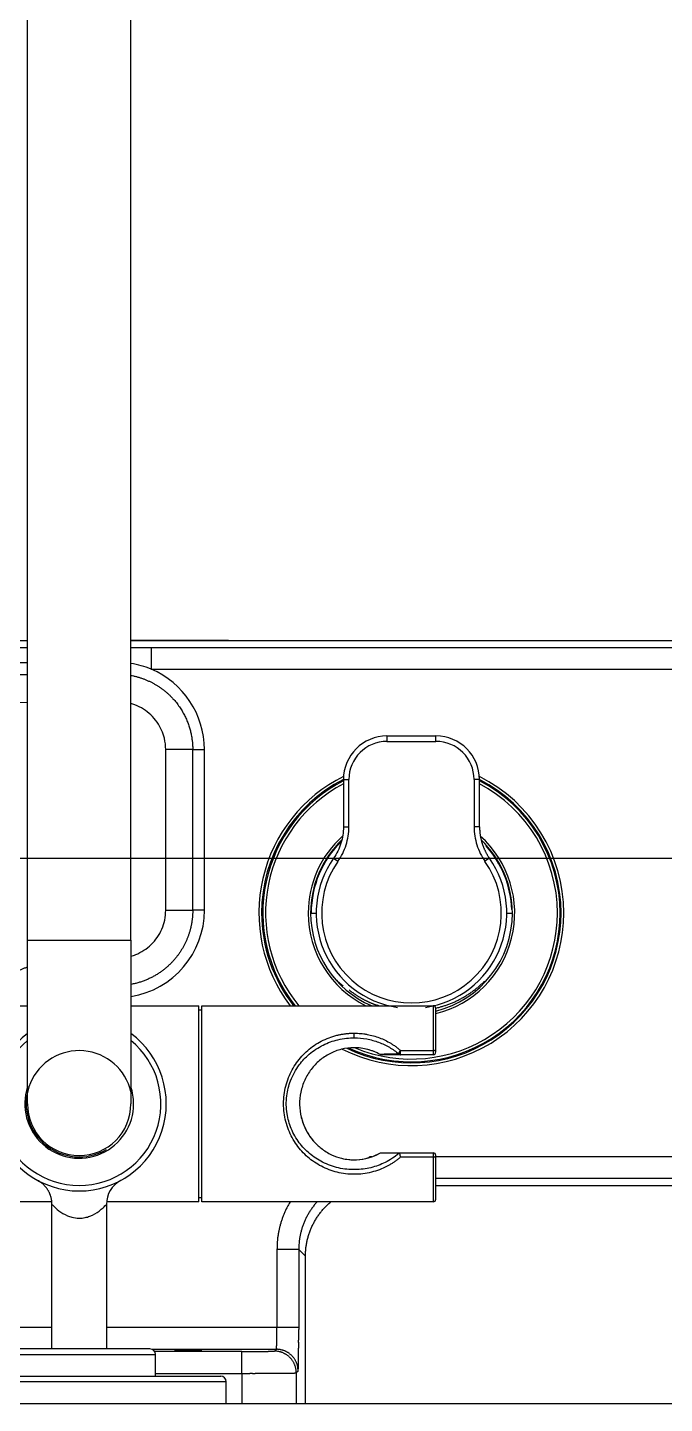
# Model space of a CAD drawing. Header units: millimetres. Extents: x -27104 to 125781, y -3376 to 46996.
# Drawn here: x 117434.612 to 117436.901, y 19022.882 to 19027.822 of the extents above; entities that cross this region are included whole.
import ezdxf

# ---------------------------------------------------------------- set-up
doc = ezdxf.new("R2010")
doc.units = ezdxf.units.MM
doc.header["$LTSCALE"] = 100
doc.header["$MEASUREMENT"] = 0
doc.layers.get('0').update_dxf_attribs({"linetype": 'CONTINUOUS'})
doc.layers.add('ELE9', color=9, linetype='CONTINUOUS')
doc.layers.add('TOI', color=12, linetype='CONTINUOUS')

# ---------------------------------------------------------------- blocks, each defined once
blk = doc.blocks.new('A$C5C140EDA')
at = {"layer": 'TOI'}
for p, q in [((136, 558.72), (136, 194.48)), ((138.74, 558.72), (138.74, 194.48)), ((139.98, 194.48), (139.98, 559.96)), ((13.95, 189.98), (13.95, 534.9)), ((0, 211.98), (0, 157.98)), ((4, 157.98), (4, 211.98)), ((5, 210.98), (5, 158.98)), ((37, 190), (37, 205.98)), ((73, 205.98), (73, 194.48)), ((9, 198.98), (9, 170.98)), ((10, 171.98), (10, 197.98)), ((55, 194.48), (85, 194.48)), ((85, 194.48), (85, 175.48)), ((85, 194.48), (375, 194.48)), ((10, 189.98), (36.54, 189.98)), ((36.54, 189.98), (36.71, 189.98)), ((36.54, 179.98), (10, 179.98)), ((13.95, 148.66), (13.95, 179.98)), ((37, 162.98), (37, 179.96)), ((85, 175.48), (55, 175.48)), ((73, 175.48), (73, 162.98)), ((85, 175.48), (375, 175.48)), ((139.98, 54.45), (139.98, 175.48)), ((140, 157.64), (140, 175.48)), ((134.75, 171.76), (134.75, 54.45)), ((138.75, 171.76), (134.75, 171.76)), ((138.75, 171.76), (138.75, 54.45)), ((5, 170.98), (9, 170.98)), ((5.53, 170.98), (5.53, 155.11)), ((9.53, 155.11), (9.53, 171.13)), ((9.95, 171.66), (9.95, 148.77)), ((90.5, 169.09), (120, 169.09)), ((90.5, 169.09), (90.5, 164.13)), ((120, 164.13), (120, 169.09)), ((90.5, 164.13), (120, 164.13)), ((90.5, 161.98), (90.5, 164.13)), ((120, 164.13), (120, 161.98)), ((37, 162.98), (73, 162.98)), ((37, 162.48), (73, 162.48)), ((37, 119.98), (37, 162.48)), ((37.75, 162.48), (37.75, 162.98)), ((72.25, 162.98), (72.25, 162.48)), ((73, 162.48), (73, 119.98)), ((90.5, 161.98), (120, 161.98)), ((0, 157.98), (4, 157.98)), ((0, 157.98), (0, 155.11)), ((139.98, 157.64), (140, 157.64)), ((0, 155.11), (0, 145.11)), ((5.53, 155.11), (0, 155.11)), ((5.53, 155.11), (5.53, 154.64)), ((5.53, 155.11), (9.53, 155.11)), ((9.61, 149.11), (9.6, 149.12)), ((9.95, 148.77), (9.61, 149.11)), ((9.95, 148.77), (9.95, 148.58)), ((9.95, 148.77), (9.96, 148.76)), ((28.26, 148.66), (13.95, 148.66)), ((13.95, 144.66), (13.95, 148.66)), ((28.26, 144.66), (28.26, 148.66)), ((0, 145.11), (0, 143.43)), ((5.61, 145.11), (0, 145.11)), ((5.95, 144.77), (5.61, 145.11)), ((5.61, 145.11), (5.8, 145.11)), ((13.95, 144.66), (13.57, 144.66)), ((28.26, 144.66), (13.95, 144.66)), ((27.02, 143.43), (28.26, 144.66)), ((37, 146.24), (36.72, 146.41)), ((0, 143.43), (0, 143.43)), ((0, 143.43), (27.02, 143.43)), ((37, 141.29), (36.75, 141.51)), ((90, 142.48), (90, 142.37)), ((90, 142.37), (90, 141.45)), ((76.65, 136.52), (76.7, 136.58)), ((100.06, 138.26), (99.49, 137.45)), ((114.5, 136.45), (105.81, 136.45)), ((105.81, 136.45), (105.81, 135.45)), ((114.5, 136.45), (114.5, 135.45)), ((67.1, 134.48), (67.95, 134.48)), ((105.81, 135.45), (114.5, 135.45)), ((45.13, 131.66), (45.26, 131.66)), ((45.26, 131.26), (45.26, 131.66)), ((46, 129.65), (46, 129.65)), ((46, 129.65), (46, 126.14)), ((64, 125.94), (64, 129.56)), ((73, 130.02), (73.07, 130.21)), ((64.13, 126.28), (64.12, 126.27)), ((121.5, 128.45), (121.5, 119.45)), ((122.5, 128.45), (121.5, 128.45)), ((122.5, 128.45), (122.5, 119.45)), ((45.23, 119.98), (45.23, 125.94)), ((46, 126.14), (46, 119.98)), ((64, 119.98), (64, 125.94)), ((64, 125.94), (64.77, 125.94)), ((64.77, 125.94), (64.76, 125.96)), ((64.77, 125.94), (64.77, 119.98)), ((45.23, 119.98), (37, 119.98)), ((37.5, 119.48), (45.5, 119.48)), ((40.02, 119.48), (40.02, 20)), ((41.26, 21.23), (41.26, 119.48)), ((46, 119.98), (45.23, 119.98)), ((45.23, 119.98), (45.23, 119.95)), ((45.26, 21.23), (45.26, 119.48)), ((64.77, 119.98), (64, 119.98)), ((64.5, 119.48), (72.5, 119.48)), ((64.5, 119.48), (64.52, 119.48)), ((73, 119.98), (64.77, 119.98)), ((121.5, 119.45), (122.5, 119.45)), ((114.5, 112.45), (105.81, 112.45)), ((105.81, 111.45), (105.81, 112.45)), ((105.81, 111.45), (114.5, 111.45)), ((114.5, 111.45), (114.5, 112.45)), ((77.47, 110.56), (77.23, 110.81)), ((100.06, 109.63), (99.49, 110.45)), ((100.06, 109.63), (100.23, 109.74)), ((90, 106.45), (90, 105.52)), ((90, 105.52), (90, 105.41))]:
    blk.add_line(p, q, dxfattribs=at)
for centre, radius, start, end in [((55, 184.98), 16, 36.4236, 323.5764), ((55, 184.98), 15, 39.2965, 320.7035), ((55, 184.98), 10, 71.8051, 270), ((55, 184.98), 9.75, 283.0021, 210.8509), ((55, 184.98), 9.5, 90.0004, 270), ((37.01, 194.53), 4.36, 322.0069, 324.6118), ((37.39, 194.28), 3.9, 324.4873, 328.9133), ((32.19, 197.78), 10.17, 327.1589, 329.3717), ((36.54, 194.86), 4.88, 271.9401, 273.9669), ((36.53, 195.03), 5.05, 273.9789, 275.9577), ((36.53, 195.1), 5.13, 275.9165, 277.8804), ((36.52, 195.04), 5.06, 278.0033, 280.006), ((36.53, 195.02), 5.05, 279.9648, 281.9861), ((36.52, 195.03), 5.05, 282.0505, 284.0825), ((36.52, 195.04), 5.06, 284.0737, 286.1129), ((36.52, 195.02), 5.05, 286.1759, 288.2298), ((36.52, 195.02), 5.05, 288.2219, 290.2838), ((36.52, 195.02), 5.04, 290.322, 292.3938), ((36.52, 195.02), 5.04, 292.3702, 294.4469), ((36.52, 195.01), 5.04, 294.4879, 296.5706), ((36.52, 195.01), 5.03, 296.5694, 298.6567), ((36.52, 194.99), 5.02, 298.7173, 300.8112), ((36.52, 195), 5.03, 300.7648, 302.8553), ((36.51, 195.02), 5.05, 302.902, 304.9812), ((36.53, 194.99), 5.01, 304.985, 307.079), ((36.58, 194.92), 4.93, 307.1018, 309.2302), ((36.52, 195), 5.03, 309.1489, 311.2202), ((36.33, 195.22), 5.32, 311.2199, 313.1608), ((36.57, 194.92), 4.94, 313.431, 315.5463), ((37.03, 194.47), 4.29, 315.6184, 318.0965), ((36.41, 195.14), 5.2, 317.1681, 319.0829), ((31.23, 199.65), 12.07, 319.018, 319.7636), ((36.54, 174.98), 5, 28.4369, 90), ((55, 184.98), 10, 270, 288.1949), ((90.5, 177.98), 16, 188.9893, 270), ((120, 177.98), 16, 337.1367, 351.0107), ((9, 171.98), 1, 270, 0), ((120, 177.98), 16, 270, 337.1367), ((4, 158.98), 1, 270, 0), ((129, 157.64), 11, 359.4762, 0), ((1206.32, 154.9), 1200.79, 180.01246, 180.03534), ((1280.85, 155.22), 1275.32, 180.048, 180.06984), ((904.3, 155.74), 894.77, 180.0403, 180.08222), ((352.01, 154.75), 342.48, 180.049, 180.1332), ((1299.94, 155.27), 1294.4, 180.07086, 180.09258), ((1237.29, 154.93), 1231.76, 180.08145, 180.10439), ((1191.49, 155.08), 1185.95, 180.1157, 180.13956), ((1145.02, 154.95), 1139.49, 180.13892, 180.16368), ((1092.74, 154.79), 1087.21, 180.16295, 180.18871), ((369.2, 154.76), 359.66, 180.1292, 180.182), ((845.59, 156.69), 836.06, 180.21067, 180.22855), ((398.34, 154.98), 388.81, 180.239, 180.2812), ((316.43, 154.44), 306.9, 180.2562, 180.3126), ((331.59, 154.5), 322.06, 180.3078, 180.3598), ((325.83, 154.58), 316.3, 180.38, 180.4312), ((283.47, 154.13), 273.94, 180.4042, 180.4623), ((250.46, 153.91), 240.92, 180.4746, 180.5391), ((225.43, 153.66), 215.89, 180.5347, 180.6041), ((90, 123.98), 28, 26.3963, 127.3832), ((1023.91, 154.77), 1018.38, 180.20012, 180.22728), ((954.36, 154.29), 948.83, 180.2151, 180.24375), ((877.65, 154.16), 872.12, 180.25654, 180.28701), ((799.6, 153.61), 794.07, 180.27579, 180.30834), ((718.26, 153.37), 712.72, 180.32423, 180.35927), ((198.5, 153.29), 188.96, 180.5775, 180.6537), ((170.92, 153.03), 161.38, 180.6748, 180.7599), ((144.86, 152.63), 135.32, 180.7329, 180.8292), ((121.45, 152.24), 111.9, 180.8045, 180.9137), ((99.6, 151.89), 90.05, 180.9139, 181.0408), ((80.56, 151.51), 71, 181.0167, 181.1651), ((63.52, 151.17), 53.96, 181.17, 181.3488), ((49.57, 150.8), 40.01, 181.2865, 181.5041), ((37.74, 150.45), 28.18, 181.4238, 181.6998), ((1.67, 149.53), 7.95, 353.7932, 356.9709), ((28.67, 150.17), 19.1, 181.6555, 182.0118), ((21.54, 149.9), 11.96, 181.931, 182.4228), ((16.51, 149.66), 6.93, 182.2442, 182.9549), ((13.11, 149.46), 3.52, 182.5373, 183.6773), ((11.14, 149.32), 1.55, 183.1289, 185.1328), ((10.05, 149.21), 0.451, 183.0321, 188.0417), ((9.65, 149.14), 0.0506, 174.6464, 202.9865), ((90, 123.98), 27.5, 90, 128.1835), ((90, 123.95), 27.3, 27.2501, 128.5144), ((90, 123.95), 26.8, 27.802, 129.3702), ((90, 123.98), 27.5, 26.9738, 90), ((636.47, 152.76), 630.94, 180.35018, 180.38823), ((555.38, 152.41), 549.84, 180.4095, 180.4512), ((478.38, 151.76), 472.84, 180.4458, 180.4917), ((406.87, 151.14), 401.32, 180.49, 180.5408), ((335.23, 150.56), 329.68, 180.5577, 180.6154), ((268.72, 149.96), 263.17, 180.6398, 180.7065), ((217.29, 149.29), 211.74, 180.6974, 180.7733), ((5.58, 149.13), 4.04, 318.2005, 321.3299), ((5.61, 149.11), 4, 321.3016, 324.4478), ((5.65, 149.07), 3.94, 324.5366, 327.7206), ((5.6, 149.12), 4.01, 327.5255, 330.6285), ((5.42, 149.22), 4.21, 330.6504, 333.5662), ((5.66, 149.07), 3.94, 333.9133, 337.0491), ((5.91, 148.79), 4.05, 324.5225, 327.6179), ((6.1, 148.88), 3.46, 337.1213, 340.7242), ((5.91, 148.79), 4.05, 327.5917, 330.6706), ((5.51, 149.18), 4.11, 339.4795, 342.3151), ((1.33, 150.54), 8.51, 342.1624, 343.3979), ((5.9, 148.79), 4.06, 330.7606, 333.8064), ((6.07, 148.93), 3.51, 346.47, 350.1785), ((6.43, 148.88), 3.15, 349.996, 356.1968), ((5.9, 148.79), 4.06, 333.793, 336.8138), ((5.88, 148.79), 4.08, 336.9532, 339.9265), ((5.89, 148.79), 4.07, 339.891, 342.8411), ((5.89, 148.78), 4.06, 342.9593, 345.8738), ((5.87, 148.79), 4.08, 345.8705, 348.7303), ((5.76, 148.8), 4.19, 348.8981, 351.6419), ((5.89, 148.78), 4.06, 351.6226, 354.4082), ((6.17, 148.75), 3.78, 354.3863, 357.3201), ((9.97, 148.78), 0.025, 232.9795, 272.9139), ((10.02, 148.91), 0.163, 254.2737, 263.6135), ((10.09, 149.28), 0.535, 259.9896, 263.8839), ((10.19, 149.94), 1.2, 262.5241, 264.7686), ((10.32, 151.07), 2.34, 264.2011, 265.6087), ((10.48, 152.74), 4.02, 265.164, 266.1411), ((10.66, 155.13), 6.41, 265.961, 266.6702), ((10.85, 158.14), 9.43, 266.5592, 267.1092), ((11.08, 162.09), 13.39, 267.0137, 267.4477), ((11.31, 166.74), 18.04, 267.372, 267.7287), ((11.56, 172.41), 23.72, 267.6547, 267.9508), ((11.8, 178.77), 30.09, 267.9341, 268.1873), ((12.07, 186.03), 37.35, 268.1186, 268.3368), ((12.29, 193.86), 45.18, 268.3547, 268.547), ((12.54, 202.57), 53.89, 268.517, 268.6869), ((12.78, 211.73), 63.05, 268.6584, 268.8107), ((12.96, 220.71), 72.04, 268.8138, 268.9525), ((13.16, 229.07), 80.4, 268.9221, 269.051), ((13.3, 240.05), 91.38, 269.0753, 269.1914), ((13.56, 254.17), 105.51, 269.1578, 269.2601), ((13.56, 256.14), 107.48, 269.271, 269.3747), ((13.51, 251.06), 102.39, 269.3749, 269.4877), ((13.84, 278.34), 129.68, 269.4476, 269.532), ((15.12, 427.49), 278.83, 269.5209, 269.5566), ((13.72, 268.67), 120.01, 269.6361, 269.7417), ((13.72, 262.88), 114.21, 269.728, 269.8962), ((14.35, 447.13), 298.47, 269.84, 269.9238), ((27.62, 113.97), 34.69, 87.878, 88.9441), ((28.61, 135.4), 13.25, 86.5686, 88.7105), ((28.54, 133.86), 14.79, 85.4024, 86.6624), ((25.55, 106.95), 41.86, 83.9183, 84.2694), ((28.13, 131), 17.67, 83.0629, 83.9855), ((28.62, 134.1), 14.54, 82.299, 83.4977), ((28.31, 131.91), 16.75, 81.247, 82.2708), ((28.07, 130.6), 18.08, 80.1757, 81.1157), ((28.24, 131.61), 17.06, 79.1608, 80.168), ((28.33, 131.95), 16.7, 78.1971, 79.235), ((28.26, 131.69), 16.97, 77.1342, 78.16), ((28.24, 131.56), 17.1, 76.127, 77.1489), ((28.26, 131.66), 17, 75.08, 76.1136), ((28.27, 131.67), 16.99, 74.0555, 75.0952), ((28.26, 131.66), 17, 72.9915, 74.0353), ((28.26, 131.64), 17.02, 71.9621, 73.0089), ((28.25, 131.66), 17.01, 70.888, 71.9406), ((28.25, 131.64), 17.02, 69.8475, 70.9038), ((28.26, 131.65), 17.02, 68.7857, 69.8468), ((28.25, 131.63), 17.03, 67.7203, 68.7845), ((28.25, 131.65), 17.02, 66.6318, 67.7009), ((28.25, 131.63), 17.04, 65.5856, 66.6573), ((28.24, 131.63), 17.04, 64.4682, 65.5435), ((28.25, 131.63), 17.04, 63.4229, 64.5015), ((28.27, 131.68), 16.99, 62.3189, 63.4045), ((28.24, 131.62), 17.05, 61.2486, 62.3327), ((28.13, 131.43), 17.27, 60.149, 61.2223), ((178.89, 148.77), 173.34, 180.7741, 180.8577), ((125.67, 148.08), 120.11, 180.9076, 181.0156), ((78.52, 147.32), 72.96, 181.074, 181.2302), ((65.55, 146.97), 59.98, 181.1656, 181.328), ((99.94, 147.82), 94.38, 181.3559, 181.4405), ((27.96, 146.18), 22.38, 181.8894, 182.198), ((11.69, 145.63), 6.1, 182.8596, 183.9095), ((9.75, 145.51), 4.16, 184.136, 185.5406), ((5.62, 148.89), 3.78, 272.6799, 275.6137), ((5.53, 152.71), 7.95, 273.0291, 276.2068), ((6.27, 146.76), 2.02, 260.8554, 263.1805), ((5.6, 149.17), 4.06, 275.5954, 278.3809), ((6.36, 147.68), 2.95, 263.5632, 265.3079), ((6.82, 155.49), 10.76, 266.2966, 266.8101), ((5.58, 149.3), 4.19, 278.3533, 281.0971), ((8.11, 190.12), 45.41, 267.6185, 267.7593), ((7.46, 173.55), 28.84, 267.7593, 268.0297), ((5.59, 149.19), 4.08, 281.2759, 284.1357), ((6.18, 147.94), 3.15, 273.8033, 280.004), ((7.71, 179.8), 35.09, 267.9632, 268.2233), ((5.59, 149.17), 4.06, 284.1262, 287.0407), ((8.31, 202.41), 57.71, 268.3286, 268.5085), ((6.13, 148.3), 3.51, 279.8267, 283.5351), ((5.59, 149.17), 4.07, 287.133, 290.0831), ((8.92, 227.96), 83.27, 268.5422, 268.6814), ((4.52, 153.04), 8.51, 286.632, 287.8674), ((5.58, 149.19), 4.08, 290.0987, 293.072), ((9.3, 246.46), 101.77, 268.7119, 268.8384), ((5.88, 148.86), 4.11, 287.6491, 290.4847), ((5.58, 149.16), 4.06, 293.1862, 296.207), ((9.78, 271.05), 126.36, 268.8454, 268.9565), ((6.18, 148.27), 3.46, 289.2758, 292.8787), ((5.58, 149.16), 4.06, 296.1701, 299.2159), ((10.29, 303.12), 158.44, 268.982, 269.0781), ((5.99, 148.71), 3.94, 292.951, 296.0866), ((5.58, 149.15), 4.05, 299.3294, 302.4084), ((5.84, 148.95), 4.21, 296.4339, 299.3496), ((10.87, 337.41), 192.73, 269.0717, 269.1562), ((5.58, 149.15), 4.05, 302.3821, 305.4775), ((5.94, 148.77), 4.01, 299.3716, 302.4745), ((5.58, 149.14), 4.04, 305.5821, 308.6999), ((11.25, 371.77), 227.1, 269.1868, 269.2633), ((5.99, 148.72), 3.94, 302.2794, 305.4634), ((5.59, 149.14), 4.04, 308.6529, 311.7832), ((5.59, 149.12), 4.02, 311.9035, 315.0497), ((5.95, 148.77), 4.01, 305.5572, 308.7034), ((11.71, 408.83), 264.16, 269.2662, 269.3355), ((5.59, 149.13), 4.02, 314.9514, 318.0953), ((5.93, 148.79), 4.03, 308.6671, 311.7964), ((5.93, 148.78), 4.02, 311.9047, 315.0486), ((12.16, 447.7), 303.03, 269.3359, 269.3993), ((5.94, 148.78), 4.02, 314.9681, 318.1143), ((5.92, 148.79), 4.04, 318.2001, 321.3303), ((12.5, 486.95), 342.28, 269.4122, 269.4705), ((5.92, 148.79), 4.04, 321.3001, 324.4179), ((12.79, 525.97), 381.3, 269.4807, 269.535), ((13.15, 563.58), 418.91, 269.5269, 269.5776), ((13.38, 600.34), 455.68, 269.5837, 269.6314), ((13.55, 633.76), 489.1, 269.6361, 269.6813), ((13.7, 666.73), 522.07, 269.6855, 269.7284), ((13.78, 691.84), 547.17, 269.732, 269.7733), ((13.98, 714.29), 569.63, 269.7626, 269.8023), ((13.86, 736.14), 591.48, 269.82117, 269.85939), ((14.03, 766.37), 621.71, 269.85059, 269.88678), ((13.94, 757.18), 612.51, 269.89343, 269.92982), ((13.98, 721.17), 576.51, 269.92118, 269.9593), ((27.61, 118.28), 26.39, 87.1402, 88.5832), ((28.62, 134.49), 10.15, 85.3933, 88.2757), ((28.54, 133.32), 11.32, 83.7757, 85.4777), ((25.62, 113.88), 30.98, 81.7995, 82.2928), ((28.13, 131.2), 13.48, 80.6247, 81.883), ((28.63, 133.49), 11.14, 79.5987, 81.2266), ((28.31, 131.86), 12.8, 78.1392, 79.5362), ((28.08, 130.9), 13.78, 76.7071, 77.9944), ((28.25, 131.64), 13.02, 75.2965, 76.6753), ((28.33, 131.88), 12.77, 73.9806, 75.4012), ((28.27, 131.7), 12.96, 72.5303, 73.9367), ((28.24, 131.6), 13.07, 71.1528, 72.5552), ((28.26, 131.67), 12.99, 69.7013, 71.1204), ((28.27, 131.68), 12.98, 68.3135, 69.7412), ((28.26, 131.67), 12.99, 66.8338, 68.2679), ((28.26, 131.65), 13.02, 65.4376, 66.8759), ((28.26, 131.66), 13.01, 63.9605, 65.4069), ((28.25, 131.65), 13.02, 62.5229, 63.9739), ((28.25, 131.65), 13.01, 61.0339, 62.4912), ((28.25, 131.64), 13.02, 59.6167, 61.0776), ((28.24, 131.65), 13.03, 58.0997, 59.5659), ((28.25, 131.63), 13.03, 56.6784, 58.1478), ((28.24, 131.64), 13.03, 55.1607, 56.6341), ((28.24, 131.63), 13.04, 53.7126, 55.1882), ((28.24, 131.64), 13.03, 52.1926, 53.6727), ((28.24, 131.63), 13.05, 50.7408, 52.221), ((28.16, 131.56), 13.14, 49.2176, 50.6886), ((90, 123.95), 17.5, 54.9032, 171.5008), ((90, 123.95), 18.96, 90, 153.703), ((90, 123.95), 18.53, 90, 156.5289), ((90, 123.95), 18.96, 41.8115, 90), ((90, 123.95), 18.53, 43.6488, 90), ((90, 123.95), 18.42, 44.2102, 90), ((90, 123.95), 16.5, 54.9032, 305.0968), ((90, 123.98), 28, 153.0854, 270), ((88.32, 127.5), 14.75, 141.6647, 141.9814), ((88.31, 127.51), 14.74, 141.3684, 141.6853), ((88.3, 127.51), 14.73, 141.017, 141.334), ((88.27, 127.5), 14.71, 140.6212, 140.9385), ((88.28, 127.54), 14.69, 140.4231, 140.7406), ((88.27, 127.52), 14.7, 140.0176, 140.3353), ((88.26, 127.55), 14.67, 139.7741, 140.092), ((88.25, 127.54), 14.67, 139.4228, 139.7409), ((88.25, 127.56), 14.66, 139.1251, 139.4433), ((88.22, 127.55), 14.64, 138.7277, 139.0462), ((88.23, 127.56), 14.64, 138.4761, 138.7946), ((88.22, 127.57), 14.63, 138.1311, 138.4496), ((88.22, 127.58), 14.62, 137.8795, 138.1984), ((88.18, 127.59), 14.59, 137.4813, 137.8008), ((88.21, 127.58), 14.61, 137.183, 137.5018), ((88.25, 127.53), 14.68, 136.8371, 137.154), ((88.18, 127.6), 14.58, 136.5336, 136.8534), ((87.97, 127.79), 14.29, 136.1806, 136.5069), ((88.24, 127.56), 14.64, 135.9412, 136.2583), ((88.9, 126.88), 15.6, 135.5555, 135.8517), ((88.02, 127.75), 14.35, 135.2324, 135.5592), ((86.58, 129.18), 12.33, 134.8536, 135.2431), ((88.64, 127.14), 15.23, 134.646, 134.9418), ((106.1, 109.59), 39.98, 134.664, 134.7659), ((86.74, 129.03), 12.55, 133.7709, 134.1878), ((85.83, 129.99), 11.23, 133.1134, 133.8308), ((98.8, 116.34), 30.06, 133.0195, 133.3704), ((114.5, 128.45), 8, 0, 90), ((90, 123.98), 27.5, 154.4715, 270), ((90, 123.95), 27.3, 155.1258, 270), ((90, 123.95), 26.8, 157.2892, 270), ((90.21, 124.16), 18.22, 147.735, 148.3789), ((88.96, 124.92), 16.75, 146.9384, 147.6507), ((86.95, 126.22), 14.36, 146.063, 146.9144), ((89.87, 124.38), 17.81, 145.7575, 146.4027), ((114.46, 107.67), 47.54, 145.5611, 145.7797), ((87.2, 126.1), 14.63, 143.7828, 144.6967), ((85.97, 127.02), 13.1, 142.295, 143.8698), ((103.71, 113.79), 35.23, 142.1466, 142.9145), ((114.5, 128.45), 7, 0, 90), ((89.37, 124.71), 17.21, 157.3414, 158.0154), ((89.37, 124.73), 17.2, 156.7011, 157.3766), ((89.33, 124.74), 17.17, 155.9994, 156.6772), ((89.32, 124.74), 17.15, 155.3259, 156.0054), ((89.29, 124.75), 17.12, 154.6168, 155.2984), ((89.28, 124.75), 17.11, 153.9355, 154.6184), ((89.27, 124.75), 17.1, 153.2307, 153.9152), ((89.25, 124.77), 17.08, 152.5782, 153.2644), ((89.21, 124.79), 17.03, 151.8643, 152.5535), ((89.23, 124.77), 17.06, 151.1657, 151.8543), ((89.31, 124.73), 17.15, 150.4696, 151.1555), ((89.18, 124.8), 17, 149.7842, 150.4772), ((88.9, 124.95), 16.68, 149.0534, 149.762), ((89.27, 124.75), 17.1, 148.4003, 149.0893), ((89.35, 124.73), 17.19, 160.7251, 161.3948), ((89.47, 124.69), 17.31, 160.0612, 160.727), ((89.51, 124.68), 17.35, 159.3975, 160.0629), ((89.43, 124.71), 17.27, 158.7336, 159.4033), ((89.4, 124.71), 17.23, 158.0362, 158.7083), ((64.5, 125.94), 0.5, 140.0555, 141.4328), ((64.5, 125.95), 0.494, 139.3759, 140.7684), ((64.23, 126.1), 0.199, 111.8183, 119.6016), ((64.2, 126.19), 0.104, 103.8185, 115.8781), ((64.21, 126.14), 0.164, 96.5886, 102.336), ((64.2, 125.85), 0.444, 88.6384, 90.6127), ((64.2, 126.03), 0.267, 84.8661, 88.6667), ((64.21, 126.02), 0.278, 81.8935, 85.9981), ((64.19, 125.92), 0.383, 78.1478, 81.3386), ((64.16, 125.81), 0.488, 74.7432, 77.4273), ((64.14, 125.76), 0.545, 71.6748, 74.2569), ((64.12, 125.69), 0.623, 69.3241, 71.7228), ((64.08, 125.59), 0.723, 66.9894, 69.1764), ((64.04, 125.5), 0.823, 64.7281, 66.7443), ((64.39, 125.96), 0.385, 175.1476, 178.2487), ((65.02, 125.92), 1.01, 176.9095, 178.4418), ((64.53, 125.94), 0.532, 166.1016, 167.4174), ((64.49, 125.95), 0.486, 167.5099, 168.9535), ((64.43, 125.96), 0.423, 168.6384, 170.3455), ((64.52, 125.94), 0.52, 170.1226, 171.4296), ((65.27, 125.82), 1.27, 171.097, 171.5748), ((64.43, 125.96), 0.429, 173.5934, 175.4058), ((64.5, 125.94), 0.495, 161.7411, 163.1609), ((64.49, 125.94), 0.491, 162.8874, 164.3336), ((64.5, 125.94), 0.497, 164.5771, 165.9836), ((64.5, 125.94), 0.5, 158.9526, 160.3689), ((64.5, 125.94), 0.499, 160.2702, 161.6786), ((64.5, 125.94), 0.499, 155.8494, 157.2648), ((64.5, 125.94), 0.496, 157.316, 158.735), ((64.5, 125.94), 0.497, 153.1475, 154.5588), ((64.5, 125.94), 0.499, 154.8109, 156.2241), ((64.5, 125.94), 0.501, 150.6493, 152.0555), ((64.5, 125.94), 0.5, 151.6885, 153.0982), ((64.5, 125.94), 0.503, 147.2954, 148.6938), ((64.5, 125.94), 0.498, 148.7375, 150.1408), ((64.5, 125.94), 0.501, 146.0027, 147.3985), ((64.51, 125.94), 0.504, 143.6601, 145.0458), ((64.5, 125.94), 0.5, 144.6982, 146.0904), ((64.51, 125.94), 0.503, 142.0637, 143.4364), ((63.99, 125.43), 0.912, 62.4864, 64.3835), ((63.96, 125.35), 0.996, 60.8921, 62.6812), ((63.91, 125.28), 1.08, 58.7415, 60.4364), ((63.88, 125.21), 1.15, 57.3525, 58.972), ((63.84, 125.16), 1.22, 55.5811, 57.135), ((63.81, 125.13), 1.26, 53.9296, 55.4363), ((63.79, 125.1), 1.3, 52.6069, 54.068), ((63.78, 125.09), 1.31, 50.9499, 52.3834), ((63.77, 125.07), 1.33, 49.5394, 50.9397), ((63.78, 125.09), 1.31, 48.235, 49.6292), ((63.79, 125.11), 1.29, 46.7736, 48.1604), ((63.82, 125.13), 1.26, 45.3818, 46.7598), ((63.81, 125.13), 1.27, 43.9214, 45.2502), ((63.89, 125.2), 1.15, 42.7206, 44.121), ((64.02, 125.32), 0.983, 41.0585, 42.6318), ((90, 123.95), 17.5, 188.4994, 305.0968), ((37.5, 119.98), 0.5, 180, 270), ((46.1, 119.97), 0.867, 181.3417, 182.9357), ((46.16, 119.98), 0.927, 183.21, 184.7285), ((46.18, 119.98), 0.944, 184.567, 186.0728), ((46.14, 119.98), 0.907, 186.0774, 187.6625), ((46.11, 119.98), 0.877, 187.8921, 189.5308), ((46.09, 119.97), 0.855, 189.4404, 191.1286), ((46.06, 119.97), 0.829, 191.2884, 193.0284), ((46.02, 119.96), 0.792, 193.185, 194.9985), ((45.99, 119.95), 0.755, 194.9389, 196.8252), ((45.95, 119.94), 0.715, 197.0066, 198.9795), ((45.91, 119.93), 0.671, 199.0521, 201.1166), ((45.86, 119.91), 0.625, 201.2556, 203.4257), ((45.82, 119.89), 0.578, 203.423, 205.7113), ((45.78, 119.88), 0.532, 206.0381, 208.4588), ((45.74, 119.86), 0.49, 208.561, 211.1234), ((45.7, 119.84), 0.448, 211.2852, 213.9899), ((45.67, 119.81), 0.403, 214.1851, 217.0859), ((45.63, 119.79), 0.36, 217.456, 220.5906), ((45.61, 119.77), 0.328, 220.5519, 223.8312), ((45.6, 119.76), 0.314, 224.0278, 227.3202), ((45.56, 119.72), 0.262, 228.2554, 232.0488), ((45.52, 119.68), 0.206, 232.2706, 236.9689), ((45.54, 119.69), 0.223, 235.6469, 239.6374), ((45.64, 119.87), 0.43, 239.14, 240.9527), ((45.5, 119.64), 0.165, 246.291, 251.9374), ((45.49, 119.61), 0.13, 252.257, 262.6324), ((45.53, 119.78), 0.305, 258.7743, 264.4275), ((45.5, 119.98), 0.5, 270, 0), ((64.5, 119.98), 0.5, 180, 270), ((64.5, 119.62), 0.14, 274.6961, 280.092), ((64.5, 119.63), 0.154, 280.1779, 285.2443), ((64.5, 119.64), 0.165, 284.962, 289.8434), ((64.5, 119.65), 0.17, 290.0642, 294.9946), ((64.49, 119.66), 0.181, 295.0016, 299.8136), ((64.49, 119.67), 0.196, 299.2668, 303.9008), ((64.48, 119.69), 0.215, 304.1829, 308.5858), ((64.46, 119.7), 0.235, 307.9584, 312.1631), ((64.45, 119.72), 0.262, 312.1254, 316.0843), ((64.43, 119.74), 0.289, 315.7135, 319.4525), ((64.4, 119.76), 0.322, 319.454, 322.9529), ((64.38, 119.79), 0.356, 322.719, 326.01), ((64.35, 119.81), 0.393, 325.8222, 328.9028), ((64.31, 119.83), 0.433, 328.7071, 331.6085), ((64.28, 119.85), 0.474, 331.393, 334.1101), ((64.24, 119.87), 0.52, 333.9324, 336.4827), ((64.2, 119.89), 0.56, 336.4488, 338.8699), ((64.17, 119.9), 0.597, 338.8333, 341.1602), ((64.12, 119.92), 0.65, 341.0782, 343.2363), ((64.05, 119.95), 0.727, 342.7948, 344.7405), ((64.1, 119.93), 0.665, 347.0546, 349.2823), ((64.05, 119.94), 0.718, 345.2326, 347.2458), ((63.03, 120.13), 1.75, 350.3022, 351.0278), ((63.95, 119.97), 0.83, 348.3467, 350.041), ((62.97, 120.03), 1.81, 356.5255, 358.2693), ((64.07, 119.95), 0.698, 354.6038, 358.0745), ((64.03, 119.95), 0.747, 352.3604, 354.507), ((90, 123.95), 18.96, 193.6324, 318.1885), ((90, 123.95), 18.53, 193.9543, 269.9999), ((72.5, 119.98), 0.5, 270, 0), ((110.19, 128.99), 38.82, 194.1788, 195.2913), ((86.96, 122.4), 14.67, 194.3961, 196.6489), ((114.5, 119.45), 8, 270, 0), ((114.5, 119.45), 7, 270, 0), ((88.57, 122.86), 16.34, 196.5726, 197.8943), ((118.47, 133.55), 48.1, 199.0737, 199.426), ((91.6, 124.06), 19.6, 199.3772, 200.335), ((88.27, 122.68), 16, 199.842, 201.0935), ((90.58, 123.59), 18.48, 201.1615, 202.2241), ((91.93, 124.19), 19.96, 202.3437, 203.3154), ((90.85, 123.73), 18.79, 203.3261, 204.3671), ((90.46, 123.53), 18.35, 204.3052, 205.3779), ((90.72, 123.66), 18.64, 205.3882, 206.4453), ((90.84, 123.72), 18.77, 206.4633, 207.5149), ((90.72, 123.66), 18.64, 207.5116, 208.5729), ((90.68, 123.64), 18.59, 208.5729, 209.6392), ((90.68, 123.64), 18.6, 209.6559, 210.7237), ((90.69, 123.64), 18.61, 210.7064, 211.7758), ((90.67, 123.63), 18.58, 211.7921, 212.8648), ((90.66, 123.63), 18.57, 212.8561, 213.9309), ((90.65, 123.63), 18.56, 213.9489, 215.0258), ((90.65, 123.62), 18.56, 215.0214, 216.0997), ((90.63, 123.62), 18.54, 216.1201, 217.2001), ((90.64, 123.61), 18.54, 217.1678, 218.249), ((90.63, 123.62), 18.54, 218.2923, 219.3748), ((90.63, 123.61), 18.54, 219.352, 220.435), ((90.63, 123.62), 18.54, 220.4565, 221.5402), ((90.63, 123.61), 18.53, 221.5216, 222.6058), ((90, 123.98), 28, 270, 333.4581), ((90, 123.95), 27.3, 270, 332.7499), ((90, 123.95), 26.8, 270, 332.198), ((90, 123.98), 27.5, 270, 332.8924), ((90, 123.95), 18.53, 269.9999, 316.3512), ((105.82, 101.41), 10.03, 103.9959, 105.1708), ((105.78, 101.59), 9.85, 102.7964, 103.9937), ((105.84, 101.36), 10.09, 101.6983, 102.8622), ((105.96, 100.75), 10.72, 100.5892, 101.6774), ((105.79, 101.55), 9.89, 99.2476, 100.4436), ((105.56, 102.9), 8.52, 97.771, 99.1885), ((105.92, 100.98), 10.48, 97.2409, 98.3233), ((107.95, 85.21), 26.38, 96.903, 97.2915), ((105.61, 102.76), 8.67, 94.0177, 95.5263), ((105.56, 103.67), 7.76, 91.5377, 94.1234), ((106.28, 90.84), 20.61, 91.2899, 92.5634), ((90.64, 123.64), 18.57, 222.6448, 223.727), ((90, 123.95), 18.42, 272.0069, 311.9287), ((105.79, 101.48), 9.96, 122.7944, 123.9557), ((105.85, 101.39), 10.07, 121.6302, 122.7825), ((105.88, 101.35), 10.12, 120.4762, 121.6256), ((105.85, 101.38), 10.08, 119.2888, 120.4455), ((105.85, 101.39), 10.07, 118.1469, 119.3073), ((105.84, 101.38), 10.07, 116.9501, 118.1123), ((105.85, 101.38), 10.07, 115.8079, 116.9714), ((105.84, 101.39), 10.07, 114.6061, 115.7723), ((105.84, 101.39), 10.06, 113.4439, 114.6116), ((105.84, 101.39), 10.06, 112.2732, 113.4428), ((105.84, 101.39), 10.06, 111.0869, 112.2571), ((105.84, 101.39), 10.06, 109.9119, 111.0828), ((105.83, 101.39), 10.06, 108.7381, 109.9104), ((105.82, 101.41), 10.04, 107.5306, 108.7055), ((105.83, 101.39), 10.06, 106.3692, 107.5415), ((105.85, 101.34), 10.11, 105.2173, 106.3827)]:
    blk.add_arc(centre, radius, start, end, dxfattribs=at)
at = {"layer": 'TOI', "extrusion": (0, 0, -1)}
blk.add_ellipse((9.74, 164.98), major_axis=(0, 2.5), ratio=0.013091, start_param=3.141593, end_param=9.424778, dxfattribs=at)
at = {"layer": 'TOI'}
for points, knots in [([(133.2, 559.98), (133.23, 526.41), (133.3, 462.75), (133.42, 385.06), (133.51, 327.56), (133.59, 287.43), (133.66, 249.23), (133.73, 218.46), (133.77, 200.42), (133.79, 194.48)], [0, 0, 0, 0, 0.2635807, 0.5000031, 0.6101082, 0.7151605, 0.8151599, 0.9101064, 0.9568062, 0.9568062, 0.9568062, 0.9568062]), ([(128.62, 194.48), (128.15, 252.62), (127.78, 310.77), (127.16, 427.61), (126.91, 486.31), (126.71, 545.01)], [0.0451152, 0.0451152, 0.0451152, 0.0451152, 0.5203184, 0.5203184, 1, 1, 1, 1]), ([(73, 205), (73.33, 204.7), (74.97, 203.14), (77.57, 199.95), (79.34, 196.53), (80.06, 194.65), (80.13, 194.48)], [0.4662318, 0.4662318, 0.4662318, 0.4662318, 0.4976332, 0.6268495, 0.7560193, 0.7693629, 0.7693629, 0.7693629, 0.7693629]), ([(36.54, 189.98), (36.54, 189.98), (36.54, 189.98), (36.54, 189.98), (36.43, 189.88), (36.04, 189.49), (35.71, 189.15), (35.05, 188.28), (34.71, 187.75), (34.35, 186.89), (34.25, 186.62), (34.07, 185.9), (34, 185.45), (34, 184.63), (34.04, 184.27), (34.17, 183.61), (34.26, 183.32), (34.61, 182.38), (34.96, 181.8), (35.53, 181.04), (35.74, 180.79), (36.04, 180.46), (36.15, 180.35), (36.43, 180.07), (36.54, 179.98), (36.54, 179.98)], [6.06273, 6.06273, 6.06273, 6.06273, 6.064344, 6.064344, 6.484254, 6.484254, 7.001492, 7.001492, 7.518421, 7.518421, 7.742452, 7.742452, 8.089326, 8.089326, 8.366769, 8.366769, 8.603445, 8.603445, 9.155115, 9.155115, 9.480289, 9.480289, 9.697106, 9.697106, 10.125484, 10.125484, 10.125484, 10.125484]), ([(90.5, 164.13), (90.43, 164.13), (90.3, 164.13), (90.09, 164.14), (89.87, 164.14), (89.66, 164.16), (89.45, 164.17), (89.23, 164.19), (89.01, 164.21), (88.79, 164.24), (88.57, 164.27), (88.34, 164.3), (88.11, 164.34), (87.89, 164.38), (87.66, 164.43), (87.43, 164.48), (87.2, 164.53), (86.96, 164.59), (86.73, 164.65), (86.49, 164.72), (86.26, 164.8), (86.02, 164.88), (85.78, 164.96), (85.54, 165.05), (85.31, 165.14), (85.07, 165.24), (84.83, 165.35), (84.59, 165.46), (84.35, 165.57), (84.11, 165.69), (83.88, 165.82), (83.64, 165.95), (83.4, 166.09), (83.17, 166.24), (82.93, 166.39), (82.7, 166.54), (82.47, 166.71), (82.23, 166.87), (82.01, 167.05), (81.78, 167.23), (81.55, 167.42), (81.33, 167.61), (81.11, 167.81), (80.9, 168.01), (80.68, 168.23), (80.47, 168.44), (80.26, 168.67), (80.06, 168.9), (79.86, 169.13), (79.66, 169.38), (79.47, 169.63), (79.28, 169.88), (79.1, 170.14), (78.92, 170.41), (78.74, 170.68), (78.58, 170.96), (78.41, 171.25), (78.26, 171.54), (78.11, 171.83), (77.96, 172.13), (77.82, 172.44), (77.69, 172.75), (77.57, 173.07), (77.45, 173.39), (77.34, 173.72), (77.24, 174.06), (77.14, 174.39), (77.06, 174.73), (76.98, 175.08), (76.93, 175.33), (76.9, 175.46), (76.9, 175.48)], [0, 0, 0, 0, 0.0095161, 0.0191357, 0.0288586, 0.0386848, 0.0486145, 0.0586475, 0.0687838, 0.0790235, 0.0893665, 0.0998129, 0.1103626, 0.1210156, 0.131772, 0.1426316, 0.1535945, 0.1646607, 0.1758302, 0.187103, 0.198479, 0.2099583, 0.2215409, 0.2332266, 0.2450156, 0.2569078, 0.2689032, 0.2810019, 0.2932037, 0.3055086, 0.3179168, 0.3304281, 0.3430426, 0.3557601, 0.3685808, 0.3815047, 0.3945316, 0.4076616, 0.4208947, 0.4342309, 0.4476701, 0.4612123, 0.4748576, 0.4886059, 0.5024572, 0.5164115, 0.5304688, 0.5446291, 0.5588923, 0.5732584, 0.5877274, 0.6022994, 0.6169743, 0.631752, 0.6466326, 0.6616161, 0.6767024, 0.6918915, 0.7071835, 0.7225782, 0.7380757, 0.7536759, 0.7693789, 0.7851847, 0.8010931, 0.8171043, 0.8332181, 0.8494346, 0.8657537, 0.8821755, 0.8843723, 0.8843723, 0.8843723, 0.8843723]), ([(82.08, 175.48), (82.16, 175.18), (82.26, 174.88), (82.8, 173.54), (83.43, 172.57), (85.02, 170.93), (85.99, 170.26), (87.59, 169.57), (88.14, 169.4), (89.3, 169.15), (89.9, 169.09), (90.5, 169.09)], [0.1786947, 0.1786947, 0.1786947, 0.1786947, 0.2460572, 0.2460572, 0.4923649, 0.4923649, 0.7436436, 0.7436436, 0.8693609, 0.8693609, 1, 1, 1, 1]), ([(120, 169.09), (120.7, 169.09), (121.39, 169.18), (122.57, 169.46), (123.06, 169.63), (124.59, 170.3), (125.56, 170.98), (127.15, 172.66), (127.77, 173.66), (128.28, 174.98), (128.36, 175.23), (128.43, 175.48)], [0, 0, 0, 0, 0.1504077, 0.1504077, 0.263321, 0.263321, 0.5141987, 0.5141987, 0.7651031, 0.7651031, 0.8213344, 0.8213344, 0.8213344, 0.8213344]), ([(133.6, 175.48), (133.58, 175.33), (133.51, 174.99), (133.38, 174.47), (133.23, 173.92), (133.05, 173.38), (132.86, 172.86), (132.64, 172.35), (132.41, 171.85), (132.16, 171.37), (131.9, 170.91), (131.62, 170.46), (131.33, 170.02), (131.02, 169.6), (130.71, 169.2), (130.38, 168.82), (130.04, 168.45), (129.7, 168.1), (129.34, 167.76), (128.98, 167.44), (128.62, 167.14), (128.24, 166.85), (127.87, 166.58), (127.48, 166.33), (127.1, 166.09), (126.71, 165.87), (126.33, 165.66), (125.94, 165.47), (125.55, 165.29), (125.16, 165.13), (124.77, 164.98), (124.38, 164.84), (124, 164.72), (123.62, 164.61), (123.24, 164.51), (122.86, 164.43), (122.49, 164.35), (122.12, 164.29), (121.75, 164.24), (121.39, 164.2), (121.04, 164.17), (120.69, 164.15), (120.34, 164.13), (120.12, 164.13), (120, 164.13)], [0.1156259, 0.1156259, 0.1156259, 0.1156259, 0.1367339, 0.1632626, 0.1895185, 0.2155014, 0.2412112, 0.266648, 0.2918116, 0.316702, 0.3413191, 0.3656629, 0.3897332, 0.41353, 0.4370533, 0.460303, 0.483279, 0.5059813, 0.5284098, 0.5505644, 0.5724452, 0.594052, 0.6153848, 0.6364436, 0.6572282, 0.6777388, 0.6979751, 0.7179371, 0.7376249, 0.7570383, 0.7761774, 0.795042, 0.8136322, 0.8319479, 0.8499891, 0.8677557, 0.8852477, 0.902465, 0.9194077, 0.9360757, 0.9524689, 0.9685874, 0.9844311, 1, 1, 1, 1]), ([(138.74, 175.48), (138.74, 175.27), (138.74, 175.07), (138.74, 173.83), (138.75, 172.8), (138.75, 171.76)], [0.4020495, 0.4020495, 0.4020495, 0.4020495, 0.5, 0.5, 1, 1, 1, 1]), ([(45.23, 125.94), (45.1, 126.1), (44.84, 126.41), (44.47, 126.9), (44.13, 127.39), (43.82, 127.9), (43.38, 128.7), (42.88, 129.81), (42.41, 131.31), (42.12, 132.86), (42.02, 134.47), (42.11, 136.07), (42.4, 137.62), (42.87, 139.12), (43.49, 140.51), (44.27, 141.82), (45.19, 143.01), (46.25, 144.1), (47.44, 145.06), (48.76, 145.88), (50.2, 146.56), (51.73, 147.06), (53.35, 147.37), (55, 147.48), (56.65, 147.37), (58.26, 147.06), (59.8, 146.56), (61.24, 145.89), (62.55, 145.07), (63.75, 144.1), (64.81, 143.02), (65.73, 141.83), (66.51, 140.52), (67.13, 139.13), (67.47, 138.04), (67.64, 137.35), (67.7, 137.07), (67.75, 136.78), (67.8, 136.49), (67.84, 136.2), (67.88, 135.92), (67.91, 135.63), (67.93, 135.34), (67.94, 135.05), (67.95, 134.76), (67.95, 134.57), (67.95, 134.48)], [0, 0, 0, 0, 0.012784, 0.025397, 0.03786, 0.050194, 0.062422, 0.094201, 0.124441, 0.155751, 0.186157, 0.216555, 0.247843, 0.278091, 0.309862, 0.340629, 0.372255, 0.403669, 0.434988, 0.466837, 0.498033, 0.52999, 0.561329, 0.593057, 0.624727, 0.656101, 0.688026, 0.719236, 0.751083, 0.7824, 0.813819, 0.845452, 0.876214, 0.907994, 0.938233, 0.944027, 0.949771, 0.955468, 0.961124, 0.966744, 0.972333, 0.977896, 0.983439, 0.988967, 0.994486, 1, 1, 1, 1]), ([(45.99, 126.14), (45.95, 126.19), (45.91, 126.23), (45.24, 127.03), (44.69, 127.86), (43.83, 129.59), (43.5, 130.48), (43.05, 132.34), (42.93, 133.3), (42.9, 134.79), (42.93, 135.31), (43.03, 136.33), (43.12, 136.84), (43.46, 138.37), (43.82, 139.36), (44.72, 141.14), (45.26, 141.95), (46.46, 143.37), (47.12, 144), (48.64, 145.14), (49.51, 145.64), (51.31, 146.39), (52.23, 146.66), (54.26, 146.97), (55.36, 146.99), (57.41, 146.74), (58.35, 146.5), (60.29, 145.76), (61.27, 145.21), (62.86, 144.02), (63.51, 143.4), (64.76, 141.95), (65.32, 141.09), (66.2, 139.31), (66.53, 138.41), (66.87, 136.94), (66.96, 136.41), (67.07, 135.41), (67.1, 134.94), (67.1, 134.48)], [0, 0, 0, 0, 0.003888, 0.003888, 0.068368, 0.068368, 0.128244, 0.128244, 0.186791, 0.186791, 0.218081, 0.218081, 0.249303, 0.249303, 0.315214, 0.315214, 0.378015, 0.378015, 0.436984, 0.436984, 0.500454, 0.500454, 0.558665, 0.558665, 0.624547, 0.624547, 0.68338, 0.68338, 0.753384, 0.753384, 0.811687, 0.811687, 0.878475, 0.878475, 0.939051, 0.939051, 0.971847, 0.971847, 1, 1, 1, 1]), ([(52.53, 144.2), (52.51, 144.2), (52.49, 144.19), (51.71, 144), (50.98, 143.72), (49.61, 143.03), (48.97, 142.62), (48.06, 141.87), (47.75, 141.58), (47.46, 141.27)], [0.4982148, 0.4982148, 0.4982148, 0.4982148, 0.5, 0.5, 0.5625, 0.5625, 0.625, 0.625, 0.6606759, 0.6606759, 0.6606759, 0.6606759]), ([(52.53, 144.2), (52.5, 144.19), (51.86, 144.03), (50.62, 143.6), (48.98, 142.66), (47.98, 141.81), (47.5, 141.31), (47.46, 141.27)], [0.4988379, 0.4988379, 0.4988379, 0.4988379, 0.5004726, 0.5520931, 0.6037967, 0.6555593, 0.6618384, 0.6618384, 0.6618384, 0.6618384]), ([(65.28, 134.48), (65.28, 135.27), (65.18, 136.06), (64.81, 137.57), (64.53, 138.29), (63.84, 139.64), (63.42, 140.26), (62.45, 141.41), (61.91, 141.92), (60.71, 142.83), (60.06, 143.23), (58.66, 143.87), (57.92, 144.11), (56.38, 144.44), (55.59, 144.51), (54.03, 144.48), (53.27, 144.38), (52.53, 144.2)], [0, 0, 0, 0, 0.0625, 0.0625, 0.125, 0.125, 0.1875, 0.1875, 0.25, 0.25, 0.3125, 0.3125, 0.375, 0.375, 0.4375, 0.4375, 0.4982148, 0.4982148, 0.4982148, 0.4982148]), ([(27.02, 143.43), (27.14, 143.43), (27.38, 143.42), (27.73, 143.41), (28.08, 143.38), (28.43, 143.35), (28.78, 143.31), (29.13, 143.26), (29.47, 143.19), (29.82, 143.12), (30.16, 143.04), (30.5, 142.95), (30.84, 142.85), (31.17, 142.75), (31.51, 142.63), (31.84, 142.5), (32.16, 142.37), (32.48, 142.23), (32.8, 142.07), (33.11, 141.91), (33.42, 141.74), (33.73, 141.57), (34.03, 141.38), (34.32, 141.19), (34.61, 140.99), (34.89, 140.78), (35.17, 140.56), (35.44, 140.34), (35.71, 140.1), (35.96, 139.87), (36.22, 139.62), (36.46, 139.37), (36.7, 139.11), (36.88, 138.9), (36.98, 138.79), (37, 138.76)], [0, 0, 0, 0, 0.0172426, 0.0344851, 0.0517274, 0.0689697, 0.0862119, 0.1034539, 0.1206959, 0.1379377, 0.1551795, 0.1724212, 0.1896627, 0.2069042, 0.2241456, 0.2413869, 0.2586282, 0.2758694, 0.2931104, 0.3103515, 0.3275924, 0.3448334, 0.3620742, 0.379315, 0.3965558, 0.4137966, 0.4310373, 0.448278, 0.4655187, 0.4827593, 0.5, 0.5172407, 0.5344813, 0.551722, 0.5571665, 0.5571665, 0.5571665, 0.5571665]), ([(47.46, 141.27), (47.24, 141.04), (47.03, 140.79), (46.37, 139.95), (45.97, 139.31), (45.38, 138.05), (45.17, 137.45), (45.01, 136.83)], [0.6606759, 0.6606759, 0.6606759, 0.6606759, 0.6875, 0.6875, 0.75, 0.75, 0.8014762, 0.8014762, 0.8014762, 0.8014762]), ([(45.01, 136.83), (44.93, 136.51), (44.45, 134.08), (44.95, 131.4), (46, 129.65)], [0.8024387, 0.8024387, 0.8024387, 0.8024387, 0.8281956, 1, 1, 1, 1]), ([(45.01, 136.83), (44.98, 136.7), (44.95, 136.56), (44.76, 135.66), (44.7, 134.86), (44.76, 133.28), (44.9, 132.5), (45.33, 131.01), (45.63, 130.31), (46, 129.65)], [0.8014762, 0.8014762, 0.8014762, 0.8014762, 0.8125, 0.8125, 0.875, 0.875, 0.9375, 0.9375, 1, 1, 1, 1]), ([(99.49, 137.45), (100.41, 136.8), (102.45, 135.79), (104.69, 135.45), (105.81, 135.45)], [2, 2, 2, 2, 4.144673, 6.289347, 6.289347, 6.289347, 6.289347]), ([(105.81, 136.45), (104.79, 136.45), (102.75, 136.76), (100.9, 137.68), (100.06, 138.26)], [2, 2, 2, 2, 4.144673, 6.289347, 6.289347, 6.289347, 6.289347]), ([(64.04, 129.72), (64.45, 130.45), (64.75, 131.21), (65.17, 132.8), (65.28, 133.64), (65.28, 134.48)], [0, 0, 0, 0, 0.498755, 0.498755, 1, 1, 1, 1]), ([(67.1, 134.48), (67.1, 133.7), (66.95, 132.14), (66.35, 129.96), (65.41, 127.98), (64.59, 126.82), (64.13, 126.28)], [0, 0, 0, 0, 0.25179, 0.502727, 0.751748, 1, 1, 1, 1]), ([(67.95, 134.48), (67.95, 134.28), (67.95, 133.88), (67.9, 133.28), (67.84, 132.68), (67.71, 131.89), (67.48, 130.93), (67.12, 129.83), (66.66, 128.76), (66.25, 128), (65.93, 127.49), (65.76, 127.23), (65.58, 126.96), (65.39, 126.7), (65.19, 126.44), (64.99, 126.19), (64.85, 126.03), (64.77, 125.94)], [0, 0, 0, 0, 0.061488, 0.123255, 0.185562, 0.248662, 0.370872, 0.497989, 0.621104, 0.748405, 0.783849, 0.81943, 0.855167, 0.891075, 0.927172, 0.963475, 1, 1, 1, 1]), ([(64.13, 126.28), (64.12, 126.78), (64.11, 127.57), (64.08, 128.74), (64.07, 129.4), (64.04, 129.72)], [0, 0, 0, 0, 0.499961, 0.749967, 1, 1, 1, 1]), ([(45.99, 126.14), (45.98, 126.14), (45.97, 126.15), (45.95, 126.15), (45.91, 126.15), (45.88, 126.15), (45.83, 126.14), (45.78, 126.13), (45.73, 126.12), (45.67, 126.1), (45.57, 126.08), (45.45, 126.04), (45.32, 125.99), (45.26, 125.96), (45.23, 125.94)], [0, 0, 0, 0, 0.063994, 0.128663, 0.193486, 0.257907, 0.321374, 0.383393, 0.443574, 0.501663, 0.601029, 0.751924, 0.89516, 1, 1, 1, 1]), ([(46, 126.14), (46, 126.14), (46, 126.13), (45.99, 126.14), (45.99, 126.14)], [0, 0, 0, 0, 0.497647, 1, 1, 1, 1]), ([(105.81, 112.45), (104.69, 112.45), (102.45, 112.1), (100.41, 111.09), (99.49, 110.45)], [2, 2, 2, 2, 4.144673, 6.289347, 6.289347, 6.289347, 6.289347])]:
    blk.add_open_spline(points, degree=3, knots=knots, dxfattribs=at)
for points in [[(64.04, 129.72), (64.82, 131.12), (65.28, 132.78), (65.28, 134.48)], [(64, 129.56), (64, 129.63), (64.02, 129.68), (64.04, 129.72)]]:
    blk.add_open_spline(points, degree=3, dxfattribs=at)
blk = doc.blocks.new('ggtyu')
at = {"layer": 'ELE9', "color": 253}
blk.add_lwpolyline([(55868.6015, 19024.8387), (55847.3748, 19024.8387)], dxfattribs=at)
at = {"layer": 'ELE9', "color": 253, "ltscale": 0.1}
blk.add_lwpolyline([(55847.3748, 19022.8823), (55891.3933, 19022.8823)], dxfattribs=at)
at = {"layer": 'ELE9', "color": 253, "ltscale": 0.1, "xscale": 0.01956378461538462, "yscale": 0.01956378461538462, "zscale": 0.01956378461538462, "rotation": 90}
blk.add_blockref('A$C5C140EDA', (55863.4167, 19022.8823), dxfattribs=at)

msp = doc.modelspace()

# ---------------------------------------------------------------- block references
msp.add_blockref('ggtyu', (61575, 0))

doc.saveas('drawing.dxf')
